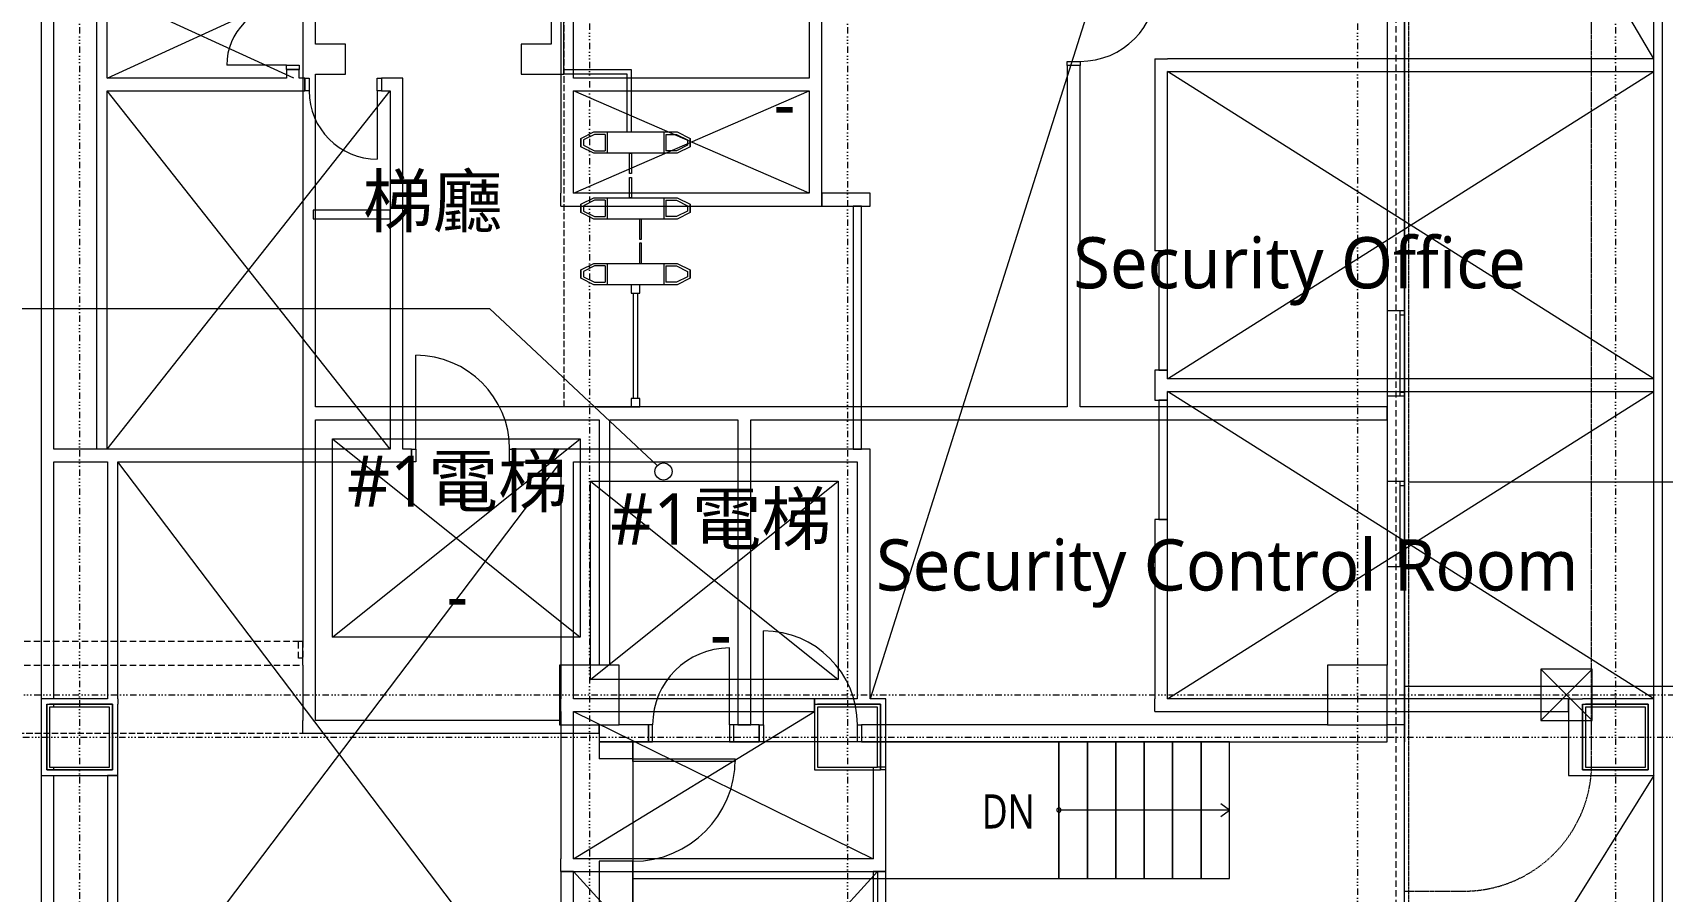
# Model space of a CAD drawing. Extents: x -168053 to 290600, y -560063 to 131745.
# Drawn here: x 243050 to 262150, y 58192 to 68258 of the extents above; entities that cross this region are included whole.
import ezdxf
from ezdxf.enums import TextEntityAlignment as Align

# ---------------------------------------------------------------- set-up
doc = ezdxf.new("R2010")
doc.units = 0
doc.header["$LTSCALE"] = 250
for name, pattern in [('H12PL1$0$DOTK1', [0.01, 0.005, -0.005]), ('H12PL1$0$HIDDEN', [0.4, 0.3, -0.1]), ('H12PL1$0$HIDDENK1', [0.0334, 0.0167, -0.0167]), ('H12PL1$0$JJP_三點線', [0.9, 0.3, -0.15, 0, -0.15, 0, -0.15, 0, -0.15]), ('H12PL1$0$JJP_虛線(退縮線、投影線、地下室範圍、非屬本工程、圖面分區)', [0.45, 0.3, -0.15]), ('H12PL25$0$JJP_三點線', [0.9, 0.3, -0.15, 0, -0.15, 0, -0.15, 0, -0.15])]:
    doc.linetypes.add(name, pattern=pattern)
for name, color, linetype in [('H12PL1$0$109N03-1F PLAN_4_2-WALL', 252, 'Continuous'), ('H12PL1$0$109N03-1F PLAN_4_4-EQUIP', 252, 'Continuous'), ('H12PL1$0$A-OBJE-2D', 252, 'Continuous'), ('H12PL1$0$A-STRS', 252, 'Continuous'), ('H12PL1$0$A-TEXT', 252, 'Continuous'), ('H12PL1$0$A-WALL-EX', 252, 'Continuous'), ('H12PL1$0$A-WALL-IN', 252, 'Continuous'), ('H12PL1$0$A-ZONE', 252, 'Continuous'), ('H12PL1$0$Door', 252, 'Continuous'), ('H12PL1$0$L10_14_KABE1', 252, 'Continuous'), ('H12PL1$0$L10_14_SITE', 252, 'Continuous'), ('H12PL1$0$L10_14_SUGATA3', 252, 'Continuous'), ('H12PL1$0$L10_14_SUGATAD', 252, 'Continuous'), ('H12PL1$0$S-COL', 252, 'Continuous'), ('H12PL1$0$S-GRID', 252, 'Continuous'), ('H12PL1$0$S-SLAB-SHOW', 252, 'Continuous'), ('H12PL1$0$Window', 252, 'Continuous'), ('H12PL25$0$A-OBJE-2D', 252, 'Continuous'), ('H12PL25$0$A-WALL-IN', 252, 'Continuous'), ('H12PL25$0$A-WINDOW', 252, 'Continuous'), ('H12PL25$0$A-ZONE', 252, 'Continuous'), ('H12PL25$0$Door', 252, 'Continuous'), ('H12PL25$0$S-COL', 252, 'Continuous'), ('H12PL25$0$S-GRID', 252, 'Continuous')]:
    doc.layers.add(name, color=color, linetype=linetype)
doc.styles.add('H12PL1$0$Standard', font='', dxfattribs={"width": 0.8})
doc.styles.add('H12PL25$0$Standard', font='', dxfattribs={"width": 0.8})
doc.styles.get('H12PL1$0$Standard').set_extended_font_data('Microsoft JhengHei')
doc.styles.get('H12PL25$0$Standard').set_extended_font_data('Microsoft JhengHei')

# ---------------------------------------------------------------- blocks, each defined once
blk = doc.blocks.new('H12PL25')
at = {"layer": 'H12PL25$0$A-OBJE-2D', "lineweight": 0}
for p, q in [((262050, 67950), (249390, 89550)), ((262050, 89450), (252865, 60450)), ((243925, 67725), (246110, 68725)), ((246110, 67725), (243925, 68725)), ((256350, 64200), (262050, 67800)), ((262050, 64200), (256350, 67800)), ((243925, 63375), (247240, 67575)), ((247240, 63375), (243925, 67575)), ((249390, 66375), (252150, 67575)), ((252150, 66375), (249390, 67575)), ((256350, 60450), (262050, 64050)), ((262050, 60450), (256350, 64050)), ((244050, 56375), (249240, 63225)), ((249240, 56375), (244050, 63225)), ((249590, 60675), (252490, 63000)), ((249590, 63000), (252490, 60675)), ((249590, 60675), (249590, 63000)), ((249590, 63000), (252490, 63000)), ((252490, 63000), (252490, 60675)), ((252490, 60675), (249590, 60675)), ((249390, 58575), (252215, 60300)), ((249390, 60300), (252900, 58575)), ((262050, 59550), (244050, 30750)), ((249390, 54525), (252950, 58425)), ((252950, 54525), (249390, 58425))]:
    blk.add_line(p, q, dxfattribs=at)
at = {"layer": 'H12PL25$0$A-WALL-IN', "lineweight": 0}
for p, q in [((246025, 67825), (246175, 67825)), ((246240, 67725), (246240, 67575)), ((247140, 67725), (247140, 67575)), ((244050, 63375), (243989, 63375)), ((247490, 63375), (247490, 63225)), ((248690, 63375), (248690, 63225))]:
    blk.add_line(p, q, dxfattribs=at)
at = {"layer": 'H12PL25$0$A-WALL-IN', "lineweight": 0, "flags": 128}
for points in [[(243150, 75375), (243150, 50025)], [(249240, 75300), (249240, 66375)], [(249390, 67725), (249390, 74750)], [(243300, 63375), (243300, 74650)], [(252150, 74615), (252150, 67725)], [(252300, 66375), (252300, 74550)], [(243800, 73875), (243800, 63375)], [(243925, 67725), (243925, 68725)], [(246025, 67825), (246025, 67725)], [(246175, 67725), (246175, 67825)], [(256200, 67950), (256350, 67950)], [(256200, 67950), (256200, 65700)], [(262050, 67950), (256350, 67950)], [(262050, 67800), (262050, 67950)], [(246025, 67725), (243925, 67725)], [(246240, 67725), (246175, 67725)], [(247240, 67725), (247140, 67725)], [(247390, 67725), (247240, 67725)], [(247390, 63375), (247390, 67725)], [(252150, 67725), (249390, 67725)], [(256350, 67800), (262050, 67800)], [(256350, 65700), (256350, 67800)], [(243925, 67575), (246240, 67575)], [(243925, 63375), (243925, 67575)], [(247140, 67575), (247240, 67575)], [(247240, 67575), (247240, 63375)], [(249390, 67575), (252150, 67575)], [(249390, 66375), (249390, 67575)], [(252150, 67575), (252150, 66375)], [(249240, 66225), (249240, 66375)], [(252150, 66375), (249390, 66375)], [(252865, 66375), (252300, 66375)], [(252300, 66375), (252300, 66225)], [(252300, 66225), (252300, 66375)], [(252865, 66225), (252865, 66375)], [(247240, 66175), (246340, 66175)], [(246340, 66175), (246340, 66075)], [(247240, 66075), (247240, 66175)], [(249240, 66225), (252300, 66225)], [(252300, 66225), (252865, 66225)], [(252665, 66225), (252665, 63375)], [(252765, 66225), (252665, 66225)], [(252765, 63375), (252765, 66225)], [(246340, 66075), (247240, 66075)], [(256350, 65700), (256200, 65700)], [(256250, 65700), (256250, 64300)], [(256350, 65700), (256250, 65700)], [(256350, 64300), (256350, 65700)], [(256200, 64300), (256200, 63950)], [(256350, 64300), (256200, 64300)], [(256250, 64300), (256350, 64300)], [(256350, 64200), (256350, 64300)], [(262050, 64200), (256350, 64200)], [(262050, 64050), (262050, 64200)], [(256350, 63950), (256350, 64050)], [(256350, 64050), (262050, 64050)], [(256200, 63950), (256350, 63950)], [(256350, 63950), (256250, 63950)], [(256250, 63950), (256250, 62550)], [(256350, 62550), (256350, 63950)], [(243989, 63375), (243300, 63375)], [(243300, 63225), (243928, 63225)], [(243300, 60450), (243300, 63225)], [(243925, 63375), (243800, 63375)], [(243928, 63225), (243928, 60450)], [(247240, 63375), (243989, 63375)], [(244050, 60450), (244050, 63225)], [(244050, 63225), (247490, 63225)], [(247490, 63375), (247390, 63375)], [(252715, 63375), (248690, 63375)], [(248690, 63225), (249240, 63225)], [(249240, 63225), (249240, 60450)], [(249390, 60450), (249390, 63225)], [(249390, 63225), (252715, 63225)], [(252665, 63375), (252765, 63375)], [(252865, 63375), (252715, 63375)], [(252715, 63225), (252715, 60450)], [(252865, 60450), (252865, 63375)], [(256200, 62550), (256200, 60450)], [(256350, 62550), (256200, 62550)], [(256250, 62550), (256350, 62550)], [(256350, 60450), (256350, 62550)], [(243150, 60450), (243150, 60385)], [(243928, 60450), (243150, 60450)], [(243150, 60385), (243150, 59550)], [(243215, 59615), (243215, 60385)], [(243215, 60385), (243985, 60385)], [(243215, 60385), (243250, 60385)], [(243215, 60385), (243215, 59615)], [(243950, 60385), (243250, 60385)], [(243300, 60350), (243300, 60385)], [(243985, 60385), (243950, 60385)], [(243985, 60385), (243985, 59615)], [(243985, 59650), (243985, 60385)], [(244050, 60450), (244050, 60385)], [(244050, 59615), (244050, 60385)], [(249240, 60300), (249240, 60450)], [(252215, 60450), (249390, 60450)], [(252215, 60300), (252215, 60450)], [(252715, 60450), (252215, 60450)], [(252215, 60450), (252215, 60385)], [(252215, 60385), (252985, 60385)], [(252215, 60385), (252250, 60385)], [(252215, 60385), (252215, 59615)], [(252950, 60385), (252250, 60385)], [(252985, 60450), (252865, 60450)], [(252985, 60385), (252950, 60385)], [(253050, 60450), (252985, 60450)], [(252985, 60385), (252985, 59615)], [(252985, 59650), (252985, 60385)], [(253050, 59615), (253050, 60450)], [(256200, 60300), (256200, 60450)], [(261050, 60450), (256350, 60450)], [(261050, 60300), (261050, 60450)], [(261050, 60450), (261215, 60450)], [(261050, 60450), (261050, 59550)], [(261985, 60450), (261215, 60450)], [(261215, 59615), (261215, 60385)], [(261215, 60385), (261985, 60385)], [(261215, 60385), (261250, 60385)], [(261215, 60385), (261215, 59615)], [(261950, 60385), (261250, 60385)], [(261985, 60385), (261950, 60385)], [(262050, 60450), (261985, 60450)], [(261985, 60385), (261985, 59615)], [(261985, 59650), (261985, 60385)], [(262050, 59615), (262050, 60450)], [(249240, 60300), (249240, 58575)], [(249390, 58575), (249390, 60300)], [(249390, 60300), (252215, 60300)], [(256200, 60300), (261050, 60300)], [(243985, 59615), (243215, 59615)], [(243215, 59615), (243250, 59615)], [(243250, 59615), (243985, 59615)], [(243300, 59615), (243300, 59650)], [(243985, 59615), (243985, 59650)], [(244050, 59550), (244050, 59615)], [(252215, 59615), (252250, 59615)], [(252250, 59615), (252985, 59615)], [(252900, 59650), (252900, 58575)], [(253050, 59650), (252950, 59650)], [(252985, 59615), (252985, 59650)], [(253050, 59615), (252985, 59615)], [(253050, 58575), (253050, 59650)], [(261985, 59615), (261215, 59615)], [(261215, 59615), (261250, 59615)], [(261250, 59615), (261985, 59615)], [(261985, 59615), (261985, 59650)], [(262050, 59550), (262050, 59615)], [(243150, 59550), (243215, 59550)], [(243215, 59550), (244050, 59550)], [(243300, 45450), (243300, 59550)], [(243928, 59550), (243928, 45450)], [(244050, 59550), (243928, 59550)], [(244050, 56375), (244050, 59550)], [(261050, 59550), (261215, 59550)], [(261215, 59550), (262050, 59550)], [(249240, 58425), (249240, 58575)], [(252900, 58575), (249390, 58575)], [(253050, 58425), (253050, 58575)], [(249240, 58425), (249240, 56375)], [(249390, 58425), (249240, 58425)], [(249240, 58425), (253050, 58425)], [(249390, 54250), (249390, 58425)], [(253050, 58425), (252900, 58425)], [(252900, 58425), (252900, 57925)], [(252950, 58425), (252950, 50400)], [(253050, 58425), (252950, 58425)], [(253050, 57925), (253050, 58425)], [(253050, 50400), (253050, 58425)]]:
    blk.add_lwpolyline(points, dxfattribs=at)
at = {"layer": 'H12PL25$0$A-WINDOW', "lineweight": 0, "flags": 128}
for points in [[(262150, 57000), (262150, 58500), (262150, 60000), (262150, 61500), (262150, 63000), (262150, 64500), (262150, 66000), (262150, 67500), (262150, 69000), (262150, 70500), (262150, 72000), (262150, 73500), (262150, 75000), (262150, 76500), (262150, 78000), (262150, 79500), (262150, 81000), (262150, 82500), (262150, 84000), (262150, 85500), (262150, 87000), (262150, 88500), (262150, 90000), (262150, 90550)], [(262050, 57000), (262050, 58500), (262050, 60000), (262050, 61500), (262050, 63000), (262050, 64500), (262050, 66000), (262050, 67500), (262050, 69000), (262050, 70500), (262050, 72000), (262050, 73500), (262050, 75000), (262050, 76500), (262050, 78000), (262050, 79500), (262050, 81000), (262050, 82500), (262050, 84000), (262050, 85500), (262050, 87000), (262050, 88500), (262050, 90000), (262050, 90450)]]:
    blk.add_lwpolyline(points, dxfattribs=at)
at = {"layer": 'H12PL25$0$Door', "lineweight": 0}
for p, q in [((246025, 67875), (245325, 67875)), ((246025, 67825), (246025, 67875)), ((246025, 67875), (246175, 67875)), ((246175, 67825), (246025, 67825)), ((246025, 67825), (246175, 67825)), ((246025, 67825), (246175, 67825)), ((246175, 67875), (246175, 67825)), ((246240, 67725), (246290, 67725)), ((246240, 67575), (246240, 67725)), ((246240, 67725), (246240, 67575)), ((246240, 67725), (246240, 67575)), ((246290, 67725), (246290, 67575)), ((247090, 67575), (247090, 67725)), ((247090, 67725), (247140, 67725)), ((247140, 67725), (247140, 67575)), ((247140, 67725), (247140, 67575)), ((247140, 67725), (247140, 67575)), ((246290, 67575), (246240, 67575)), ((247140, 67575), (247090, 67575)), ((247090, 67575), (247090, 66775)), ((247540, 63375), (247540, 64475)), ((247490, 63375), (247540, 63375)), ((247490, 63225), (247490, 63375)), ((247490, 63375), (247490, 63225)), ((247490, 63375), (247490, 63225)), ((247540, 63225), (247490, 63225)), ((247540, 63375), (247540, 63225)), ((248640, 63225), (248640, 63375)), ((248640, 63375), (248690, 63375)), ((248690, 63225), (248640, 63225)), ((248690, 63375), (248690, 63225)), ((248690, 63375), (248690, 63225)), ((248690, 63375), (248690, 63225))]:
    blk.add_line(p, q, dxfattribs=at)
for centre, radius, start, end in [((246025, 67875), 700, 90, 180), ((247090, 67575), 800, 180, 270), ((247540, 63375), 1100, 0, 90)]:
    blk.add_arc(centre, radius, start, end, dxfattribs=at)
at = {"layer": 'H12PL25$0$S-COL', "lineweight": 0, "flags": 128}
for points in [[(243250, 59650), (243950, 59650), (243950, 60350), (243250, 60350)], [(252250, 59650), (252950, 59650), (252950, 60350), (252250, 60350)], [(261250, 59650), (261950, 59650), (261950, 60350), (261250, 60350)]]:
    blk.add_lwpolyline(points, close=True, dxfattribs=at)
at = {"layer": 'H12PL25$0$S-GRID', "linetype": 'H12PL25$0$JJP_三點線', "lineweight": 0}
for p, q in [((243600, 128250), (243600, -28000)), ((252600, 128250), (252600, -28000)), ((261600, 128250), (261600, -28000)), ((-29000, 60000), (289600, 60000))]:
    blk.add_line(p, q, dxfattribs=at)
at = {"layer": 'H12PL25$0$A-ZONE', "style": 'H12PL25$0$Standard'}
for s, p in [('-', (251861.84, 67725.88)), ('#1電梯', (251115, 62857.06)), ('-', (251115, 61516.69))]:
    blk.add_text(s, height=600, dxfattribs=at).set_placement(p, align=Align.TOP_CENTER)
blk = doc.blocks.new('H12PL1')
at = {"layer": 'H12PL1$0$109N03-1F PLAN_4_2-WALL', "lineweight": 0}
for q in [(253150.27, 63375), (252690.94, 63375)]:
    blk.add_line((252690.94, 63375.03), q, dxfattribs=at)
at = {"layer": 'H12PL1$0$109N03-1F PLAN_4_2-WALL', "lineweight": 0, "flags": 128}
blk.add_lwpolyline([(253366.34, 63375), (253366.34, 63379.98), (253371.32, 63379.98), (253371.32, 63375)], dxfattribs=at)
at = {"layer": 'H12PL1$0$109N03-1F PLAN_4_4-EQUIP', "lineweight": 0}
for p, q in [((252785.94, 66567.69), (252785.94, 66377.69)), ((252805.94, 66597.69), (252805.94, 66347.69)), ((253473.31, 66597.69), (253473.31, 66347.69)), ((253493.31, 66567.69), (253493.31, 66377.69)), ((252785.94, 65797.69), (252785.94, 65607.69)), ((252805.94, 65827.69), (252805.94, 65577.69)), ((253473.31, 65827.69), (253473.31, 65577.69)), ((253493.31, 65797.69), (253493.31, 65607.69)), ((252785.94, 65027.69), (252785.94, 64837.69)), ((252805.94, 65057.69), (252805.94, 64807.69)), ((253473.31, 65057.69), (253473.31, 64807.69)), ((253493.31, 65027.69), (253493.31, 64837.69))]:
    blk.add_line(p, q, dxfattribs=at)
at = {"layer": 'H12PL1$0$109N03-1F PLAN_4_4-EQUIP', "lineweight": 0, "flags": 128}
for points in [[(252499.62, 66522.69), (252653.07, 66597.69)], [(252499.62, 66522.69), (252499.62, 66422.69)], [(252499.62, 66472.69), (252499.62, 66522.69)], [(252499.62, 66422.69), (252499.62, 66522.69)], [(252499.62, 66422.69), (252499.62, 66472.69)], [(252785.94, 66567.69), (252660.01, 66567.69), (252529.62, 66503.96), (252529.62, 66472.69), (252529.62, 66441.41), (252660.01, 66377.69), (252785.94, 66377.69)], [(252653.07, 66597.69), (253626.17, 66597.69)], [(253186.62, 66597.69), (253211.62, 66597.69)], [(253493.31, 66567.69), (253619.23, 66567.69), (253749.62, 66503.96), (253749.62, 66472.69), (253749.62, 66441.41), (253619.23, 66377.69), (253493.31, 66377.69)], [(253626.17, 66597.69), (253779.62, 66522.69)], [(253779.62, 66422.69), (253779.62, 66522.69)], [(253779.62, 66522.69), (253779.62, 66472.69)], [(253779.62, 66472.69), (253779.62, 66422.69)], [(253779.62, 66422.69), (253626.17, 66347.69), (252653.07, 66347.69), (252499.62, 66422.69)], [(252499.62, 65752.69), (252653.07, 65827.69), (253626.17, 65827.69), (253779.62, 65752.69)], [(252499.62, 65752.69), (252499.62, 65652.69)], [(252499.62, 65702.69), (252499.62, 65752.69)], [(252499.62, 65652.69), (252499.62, 65752.69)], [(252785.94, 65797.69), (252660.01, 65797.69), (252529.62, 65733.96), (252529.62, 65702.69), (252529.62, 65671.41), (252660.01, 65607.69), (252785.94, 65607.69)], [(253493.31, 65797.69), (253619.23, 65797.69), (253749.62, 65733.96), (253749.62, 65702.69), (253749.62, 65671.41), (253619.23, 65607.69), (253493.31, 65607.69)], [(253779.62, 65652.69), (253779.62, 65752.69)], [(253779.62, 65752.69), (253779.62, 65702.69)], [(252499.62, 65652.69), (252499.62, 65702.69)], [(253779.62, 65652.69), (253626.17, 65577.69), (252653.07, 65577.69), (252499.62, 65652.69)], [(253779.62, 65702.69), (253779.62, 65652.69)], [(252499.62, 64982.69), (252653.07, 65057.69), (253626.17, 65057.69), (253779.62, 64982.69)], [(252499.62, 64982.69), (252499.62, 64882.69)], [(252499.62, 64932.69), (252499.62, 64982.69)], [(252499.62, 64882.69), (252499.62, 64982.69)], [(252785.94, 65027.69), (252660.01, 65027.69), (252529.62, 64963.96), (252529.62, 64932.69), (252529.62, 64901.41), (252660.01, 64837.69), (252785.94, 64837.69)], [(253493.31, 65027.69), (253619.23, 65027.69), (253749.62, 64963.96), (253749.62, 64932.69), (253749.62, 64901.41), (253619.23, 64837.69), (253493.31, 64837.69)], [(253779.62, 64882.69), (253779.62, 64982.69)], [(253779.62, 64982.69), (253779.62, 64932.69)], [(252499.62, 64882.69), (252499.62, 64932.69)], [(253779.62, 64882.69), (253626.17, 64807.69), (252653.07, 64807.69), (252499.62, 64882.69)], [(253779.62, 64932.69), (253779.62, 64882.69)]]:
    blk.add_lwpolyline(points, dxfattribs=at)
for points in [[(253092.62, 66347.69), (253092.62, 66112.69), (253067.62, 66112.69), (253067.62, 66347.69)], [(253092.62, 66062.69), (253092.62, 65827.69), (253067.62, 65827.69), (253067.62, 66062.69)], [(253186.62, 65577.69), (253186.62, 65342.69), (253211.62, 65342.69), (253211.62, 65577.69)], [(253186.62, 65292.69), (253186.62, 65057.69), (253211.62, 65057.69), (253211.62, 65292.69)], [(253189.62, 64707.69), (253189.62, 64807.69), (253089.62, 64807.69), (253089.62, 64707.69)], [(253164.62, 64707.69), (253164.62, 63475.34), (253114.62, 63475.34), (253114.62, 64707.69)], [(253189.62, 63375.34), (253189.62, 63475.34), (253089.62, 63475.34), (253089.62, 63375.34)]]:
    blk.add_lwpolyline(points, close=True, dxfattribs=at)
at = {"layer": 'H12PL1$0$A-OBJE-2D', "lineweight": 0}
for p, q in [((250540, 63225), (251890, 63225)), ((249590, 60675), (252490, 63000)), ((249590, 63000), (252490, 60675)), ((249590, 60675), (249590, 63000)), ((249590, 63000), (252490, 63000)), ((252490, 63000), (252490, 60675)), ((252490, 60675), (249590, 60675))]:
    blk.add_line(p, q, dxfattribs=at)
at = {"layer": 'H12PL1$0$A-OBJE-2D', "linetype": 'H12PL1$0$HIDDEN', "lineweight": 0}
blk.add_lwpolyline([(252300, 71650), (252300, 63375)], dxfattribs=at)
at = {"layer": 'H12PL1$0$A-OBJE-2D', "lineweight": 0}
for points in [[(253091.94, 66597.69), (253091.94, 67325), (252300, 67325)], [(253041.94, 66597.69), (253041.94, 67275), (252300, 67275)]]:
    blk.add_lwpolyline(points, dxfattribs=at)
at = {"layer": 'H12PL1$0$A-STRS', "lineweight": 0}
for p, q in [((258435, 59450), (258102, 59450)), ((258102, 59450), (258102, 57850)), ((258768, 59450), (258435, 59450)), ((258435, 59450), (258435, 57850)), ((258435, 57850), (258435, 59450)), ((259101, 59450), (258768, 59450)), ((258768, 59450), (258768, 57850)), ((258768, 57850), (258768, 59450)), ((259434, 59450), (259101, 59450)), ((259101, 59450), (259101, 57850)), ((259101, 57850), (259101, 59450)), ((259767, 59450), (259434, 59450)), ((259434, 59450), (259434, 57850)), ((259434, 57850), (259434, 59450)), ((260100, 59450), (259767, 59450)), ((259767, 59450), (259767, 57850)), ((259767, 57850), (259767, 59450)), ((260100, 57850), (260100, 59450)), ((258435, 58650), (258102, 58650)), ((259767, 58650), (258435, 58650)), ((260100, 58650), (259767, 58650)), ((260100, 58650), (260000, 58725)), ((260000, 58575), (260100, 58650)), ((258102, 57850), (258435, 57850)), ((258435, 57850), (258768, 57850)), ((258768, 57850), (259101, 57850)), ((259101, 57850), (259434, 57850)), ((259434, 57850), (259767, 57850)), ((259767, 57850), (260100, 57850))]:
    blk.add_line(p, q, dxfattribs=at)
at = {"layer": 'H12PL1$0$A-STRS', "lineweight": 0, "flags": 128}
blk.add_lwpolyline([(258102, 58625, 1), (258102, 58675, 1)], format="xyb", close=True, dxfattribs=at)
at = {"layer": 'H12PL1$0$A-WALL-EX', "lineweight": 0}
for p, q in [((262100, 64500), (261950, 64500)), ((262150, 64500), (262100, 64500)), ((262100, 63500), (261950, 63500)), ((262150, 63500), (262100, 63500)), ((262100, 62500), (261950, 62500)), ((262150, 62500), (262100, 62500)), ((262100, 61500), (261950, 61500)), ((262150, 61500), (262100, 61500)), ((253290, 59450), (253290, 59650)), ((254290, 59450), (254290, 59650)), ((254590, 59650), (254590, 59450)), ((255790, 59650), (255790, 59450)), ((253109.42, 59250), (252714.42, 59250)), ((253109.42, 58050), (252714.42, 58050))]:
    blk.add_line(p, q, dxfattribs=at)
at = {"layer": 'H12PL1$0$A-WALL-EX', "lineweight": 0, "flags": 128}
for points in [[(262150, 30500), (262150, 90550)], [(262150, 30500), (262150, 90550)], [(262150, 64500), (262150, 71650)], [(261950, 71450), (261950, 64500)], [(261950, 63500), (261950, 62500)], [(262150, 62500), (262150, 63500)], [(261950, 61500), (261950, 60350)], [(262150, 59650), (262150, 61500)], [(252715, 59650), (252715, 59450)], [(253290, 59650), (252950, 59650)], [(254590, 59650), (254290, 59650)], [(261250, 59650), (255790, 59650)], [(262150, 59650), (261950, 59650)], [(261950, 59450), (261950, 59650)], [(252714.42, 59450), (252714.42, 59250)], [(253109.42, 59450), (252714.42, 59450)], [(252715, 59450), (253290, 59450)], [(253109.42, 59450), (253109.42, 37250)], [(253109.42, 59450), (253109.42, 56300)], [(253109.42, 59450), (253109.42, 59350)], [(253109.42, 59450), (253109.42, 59350)], [(253109.42, 59250), (253109.42, 59450)], [(254290, 59450), (254590, 59450)], [(255790, 59450), (261950, 59450)], [(252714.42, 58050), (252714.42, 56300)], [(253109.42, 58050), (253109.42, 56300)], [(253109.42, 58050), (253109.42, 56300)], [(253109.42, 56300), (253109.42, 58050)]]:
    blk.add_lwpolyline(points, dxfattribs=at)
at = {"layer": 'H12PL1$0$A-WALL-EX', "linetype": 'H12PL1$0$JJP_虛線(退縮線、投影線、地下室範圍、非屬本工程、圖面分區)', "lineweight": 0, "flags": 128}
for points in [[(262150, 30500), (262150, 90550)], [(262050, 90450), (262050, 30500)]]:
    blk.add_lwpolyline(points, dxfattribs=at)
at = {"layer": 'H12PL1$0$A-WALL-IN', "lineweight": 0}
for p, q in [((258350, 67375), (258200, 67375)), ((249240, 60350), (249240, 60630)), ((249390, 60350), (249390, 60630)), ((254340, 59650), (254490, 59650))]:
    blk.add_line(p, q, dxfattribs=at)
at = {"layer": 'H12PL1$0$A-WALL-IN', "lineweight": 0, "flags": 128}
for points in [[(249240, 73425), (249240, 63225)], [(249390, 67625), (249390, 73425)], [(252150, 69525), (252150, 67625)], [(252300, 67625), (252300, 69525)], [(249390, 67275), (249740, 67275), (249740, 67625), (249390, 67625)], [(252150, 67625), (251800, 67625), (251800, 67275), (252150, 67275)], [(252150, 67275), (252300, 67275), (252300, 67625)], [(249390, 63375), (249390, 67275)], [(258200, 67375), (258200, 63375)], [(258350, 63375), (258350, 67375)], [(249240, 63225), (249240, 60630)], [(252777.5, 63375), (249390, 63375)], [(249390, 59700), (249390, 63225)], [(249390, 63225), (252715, 63225)], [(252715, 63225), (252715, 60350)], [(258200, 63375), (252777.5, 63375)], [(252840, 60350), (252840, 63225)], [(252840, 63225), (254340, 63225)], [(254340, 63225), (254340, 59650)], [(254490, 59650), (254490, 63225)], [(254490, 63225), (261950, 63225)], [(261950, 63375), (258350, 63375)], [(261950, 63225), (261950, 63375)], [(249240, 60350), (249240, 59700)], [(249240, 59550), (249240, 59700)], [(252250, 59700), (249390, 59700)], [(252715, 59550), (252715, 59650)], [(249240, 59550), (252715, 59550)], [(254340, 59450), (254490, 59450)]]:
    blk.add_lwpolyline(points, dxfattribs=at)
at = {"layer": 'H12PL1$0$A-ZONE', "lineweight": 0}
for p, q in [((239761.85, 64527.28), (251429.49, 64527.28)), ((251429.49, 64527.28), (253394.65, 62686.82))]:
    blk.add_line(p, q, dxfattribs=at)
at = {"layer": 'H12PL1$0$A-ZONE', "linetype": 'H12PL1$0$HIDDEN', "lineweight": 0}
blk.add_lwpolyline([(243300, 59550), (249240, 59550)], dxfattribs=at)
at = {"layer": 'H12PL1$0$A-ZONE', "lineweight": 0}
blk.add_circle((253467.64, 62618.46), 100, dxfattribs=at)
at = {"layer": 'H12PL1$0$Door', "lineweight": 0}
for p, q in [((258200, 67375), (258200, 67425)), ((258200, 67425), (258350, 67425)), ((258350, 67425), (258350, 67375)), ((258350, 67375), (258200, 67375)), ((258350, 67375), (258200, 67375)), ((258350, 67375), (258200, 67375)), ((254640, 59650), (254640, 60750)), ((254240, 59650), (254240, 60550)), ((253340, 59650), (253290, 59650)), ((253290, 59650), (253290, 59450)), ((253290, 59450), (253290, 59650)), ((253290, 59450), (253290, 59650)), ((253340, 59450), (253340, 59650)), ((254290, 59650), (254240, 59650)), ((254240, 59650), (254240, 59450)), ((254290, 59450), (254290, 59650)), ((254290, 59450), (254290, 59650)), ((254290, 59450), (254290, 59650)), ((254590, 59650), (254640, 59650)), ((254590, 59450), (254590, 59650)), ((254590, 59650), (254590, 59450)), ((254590, 59650), (254590, 59450)), ((254640, 59650), (254640, 59450)), ((255740, 59450), (255740, 59650)), ((255740, 59650), (255790, 59650)), ((255790, 59650), (255790, 59450)), ((255790, 59650), (255790, 59450)), ((255790, 59650), (255790, 59450)), ((253290, 59450), (253340, 59450)), ((254240, 59450), (254290, 59450)), ((254640, 59450), (254590, 59450)), ((255790, 59450), (255740, 59450)), ((253109.42, 59250), (252714.42, 59250)), ((253109.42, 59250), (254309.42, 59250)), ((253109.42, 59220), (253109.42, 59250)), ((254309.42, 59220), (253109.42, 59220)), ((254309.42, 59250), (254309.42, 59220)), ((253109.42, 58050), (252714.42, 58050))]:
    blk.add_line(p, q, dxfattribs=at)
at = {"layer": 'H12PL1$0$Door', "linetype": 'H12PL1$0$JJP_虛線(退縮線、投影線、地下室範圍、非屬本工程、圖面分區)', "lineweight": 0}
for p, q in [((243950, 60630), (249240, 60630)), ((249190, 60430), (249190, 60630)), ((249190, 60630), (249240, 60630)), ((249240, 60630), (249240, 60430)), ((249240, 60430), (249190, 60430)), ((243950, 60350), (249240, 60350))]:
    blk.add_line(p, q, dxfattribs=at)
at = {"layer": 'H12PL1$0$Door', "lineweight": 0}
for centre, radius, start, end in [((258350, 68325), 900, 270, 0), ((254640, 59650), 1100, 0, 90), ((254240, 59650), 900, 90, 180), ((253109.42, 59250), 1200, 270, 0)]:
    blk.add_arc(centre, radius, start, end, dxfattribs=at)
at = {"layer": 'H12PL1$0$L10_14_KABE1', "lineweight": 0}
for p, q in [((262150, 71650), (262150, 64500)), ((262150, 63500), (262150, 62500)), ((262150, 61500), (262150, 59450))]:
    blk.add_line(p, q, dxfattribs=at)
at = {"layer": 'H12PL1$0$L10_14_SITE', "lineweight": 0}
for p, q in [((262200.01, 62497.65), (283469.37, 62497.65)), ((277589.16, 60100), (262150.01, 60100))]:
    blk.add_line(p, q, dxfattribs=at)
at = {"layer": 'H12PL1$0$L10_14_SITE', "linetype": 'H12PL1$0$HIDDENK1', "lineweight": 0, "flags": 128}
blk.add_lwpolyline([(262150, 57700), (262845, 57700, 0.41421356), (264345, 59200), (264345, 69400)], format="xyb", dxfattribs=at)
at = {"layer": 'H12PL1$0$L10_14_SUGATA3', "lineweight": 0}
for p, q in [((263750, 59700), (264350, 60300)), ((263750, 60300), (264350, 59700))]:
    blk.add_line(p, q, dxfattribs=at)
at = {"layer": 'H12PL1$0$L10_14_SUGATA3', "lineweight": 0, "flags": 128}
blk.add_lwpolyline([(263750, 59700), (264350, 59700), (264350, 60300), (263750, 60300)], close=True, dxfattribs=at)
at = {"layer": 'H12PL1$0$L10_14_SUGATAD', "linetype": 'H12PL1$0$DOTK1', "lineweight": 0}
blk.add_line((262200, 90600), (262200, 32350), dxfattribs=at)
at = {"layer": 'H12PL1$0$S-COL', "lineweight": 0, "flags": 128}
for points in [[(252250, 59650), (252950, 59650), (252950, 60350), (252250, 60350)], [(261250, 59650), (261950, 59650), (261950, 60350), (261250, 60350)]]:
    blk.add_lwpolyline(points, close=True, dxfattribs=at)
at = {"layer": 'H12PL1$0$S-GRID', "linetype": 'H12PL1$0$JJP_三點線', "lineweight": 0}
for p, q in [((252600, 128250), (252600, -28000)), ((261600, 128250), (261600, -28000)), ((-29000, 60000), (289600, 60000))]:
    blk.add_line(p, q, dxfattribs=at)
at = {"layer": 'H12PL1$0$S-SLAB-SHOW', "lineweight": 0, "flags": 128}
blk.add_lwpolyline([(258100, 59450), (253109.42, 59450), (253109.42, 57850), (258100, 57850)], close=True, dxfattribs=at)
at = {"layer": 'H12PL1$0$Window', "lineweight": 0}
for p, q in [((261950, 64500), (261950, 63500)), ((262100, 64500), (261950, 64500)), ((262100, 64450), (262100, 64500)), ((262150, 64500), (262100, 64500)), ((262150, 64500), (262100, 64500)), ((262150, 64450), (262100, 64450)), ((262100, 63550), (262100, 64450)), ((262150, 64500), (262150, 63500)), ((262150, 64500), (262150, 64450)), ((262150, 64450), (262150, 63550)), ((262100, 63500), (261950, 63500)), ((262100, 63500), (262100, 63550)), ((262100, 63550), (262150, 63550)), ((262150, 63500), (262100, 63500)), ((262150, 63500), (262100, 63500)), ((262150, 63550), (262150, 63500)), ((261950, 62500), (261950, 61500)), ((262100, 62500), (261950, 62500)), ((262100, 62450), (262100, 62500)), ((262150, 62500), (262100, 62500)), ((262150, 62500), (262100, 62500)), ((262150, 62500), (262150, 61500)), ((262150, 62500), (262150, 62450)), ((262150, 62450), (262100, 62450)), ((262100, 61550), (262100, 62450)), ((262150, 62450), (262150, 61550)), ((262100, 61500), (262100, 61550)), ((262100, 61550), (262150, 61550)), ((262150, 61550), (262150, 61500)), ((262100, 61500), (261950, 61500)), ((262150, 61500), (262100, 61500)), ((262150, 61500), (262100, 61500))]:
    blk.add_line(p, q, dxfattribs=at)
at = {"layer": 'H12PL1$0$A-TEXT', "linetype": 'Continuous', "lineweight": 0, "insert": (257197.24, 58633.78), "char_height": 400, "attachment_point": 4, "style": 'H12PL1$0$Standard'}
blk.add_mtext('\\A1;DN', dxfattribs=at)
at = {"layer": 'H12PL1$0$A-ZONE', "style": 'H12PL1$0$Standard'}
for s, p in [('梯廳', (250764.23, 66087.79)), ('Security Office', (260921.97, 65364.58)), ('#1電梯', (251052.5, 62804.9)), ('Security Control Room', (260074.53, 61822.89)), ('-', (251052.5, 61464.53))]:
    blk.add_text(s, height=600, dxfattribs=at).set_placement(p, align=Align.TOP_CENTER)

msp = doc.modelspace()

# ---------------------------------------------------------------- block references
msp.add_blockref('H12PL25', (0, 0))

# ---------------------------------------------------------------- next in the draw order: block references
msp.add_blockref('H12PL1', (-3024, 495))

doc.saveas('drawing.dxf')
